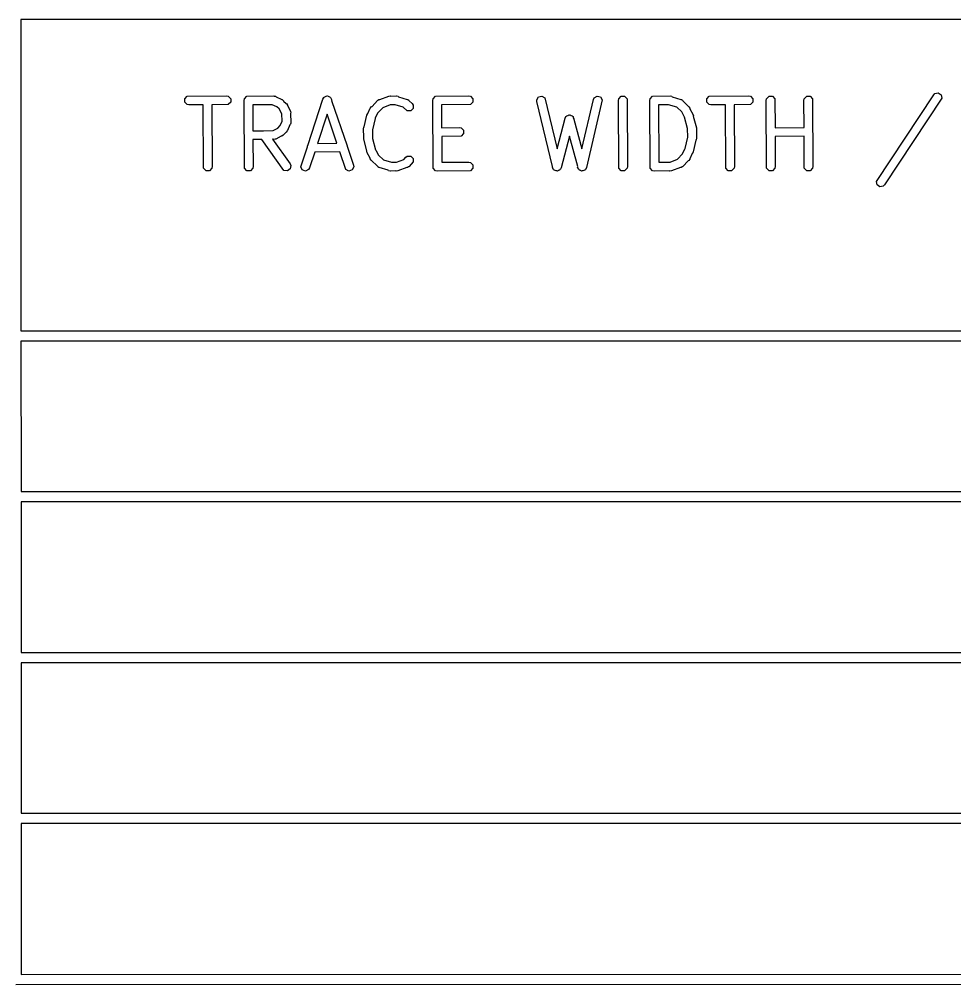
# Model space of a CAD drawing. Extents: x 138 to 258, y -115 to -93.
# Drawn here: x 214.27 to 225.34, y -114.59 to -103.16 of the extents above; entities that cross this region are included whole.
import ezdxf

# ---------------------------------------------------------------- set-up
doc = ezdxf.new("R2010")
doc.units = 0
doc.layers.add('BLACK', color=7, linetype='CONTINUOUS')

msp = doc.modelspace()

# ---------------------------------------------------------------- linework, layer by layer
at = {"layer": 'BLACK', "linetype": 'CONTINUOUS'}
for p, q in [((236.386602, -103.158585), (214.283776, -103.159931)), ((214.283776, -103.159931), (214.284854, -106.847349)), ((225.095199, -104.05315), (225.1099, -104.038419)), ((225.1099, -104.038419), (225.149933, -104.030412)), ((225.149933, -104.030412), (225.1839, -104.053057)), ((216.22401, -104.099579), (216.252878, -104.070711)), ((216.22401, -104.140403), (216.22401, -104.099579)), ((216.252878, -104.169271), (216.22401, -104.140403)), ((216.252878, -104.070711), (216.72033, -104.066651)), ((216.72033, -104.066651), (216.740742, -104.070711)), ((216.740742, -104.070711), (216.76961, -104.099579)), ((216.76961, -104.140403), (216.740742, -104.169271)), ((216.76961, -104.099579), (216.76961, -104.140403)), ((216.927763, -104.119991), (216.931823, -104.099579)), ((216.931823, -104.922723), (216.927763, -104.119991)), ((216.931823, -104.099579), (216.960691, -104.070711)), ((216.960691, -104.070711), (217.27913, -104.066651)), ((217.27913, -104.066651), (217.281749, -104.067172)), ((217.281749, -104.067172), (217.282911, -104.066785)), ((217.282911, -104.066785), (217.285352, -104.067888)), ((217.285352, -104.067888), (217.299542, -104.070711)), ((217.299542, -104.070711), (217.306095, -104.077264)), ((217.306095, -104.077264), (217.374017, -104.107964)), ((217.374017, -104.107964), (217.37405, -104.107965)), ((217.37405, -104.107965), (217.374083, -104.107994)), ((217.374083, -104.107994), (217.377491, -104.109535)), ((217.377491, -104.109535), (217.393932, -104.122295)), ((217.393932, -104.122295), (217.395575, -104.127225)), ((217.395575, -104.127225), (217.425656, -104.154141)), ((217.425656, -104.154141), (217.425839, -104.154202)), ((217.425839, -104.154202), (217.425949, -104.154403)), ((217.425949, -104.154403), (217.428607, -104.156781)), ((217.428607, -104.156781), (217.44017, -104.174086)), ((217.681083, -104.654185), (217.861834, -104.103123)), ((217.861834, -104.103123), (217.872141, -104.085043)), ((217.872141, -104.085043), (217.875706, -104.08326)), ((217.875706, -104.08326), (217.877489, -104.079695)), ((217.877489, -104.079695), (217.893532, -104.074347)), ((217.893532, -104.074347), (217.908656, -104.066785)), ((217.908656, -104.066785), (217.912437, -104.068045)), ((217.912437, -104.068045), (217.916218, -104.066785)), ((217.916218, -104.066785), (217.931341, -104.074347)), ((217.931341, -104.074347), (217.947385, -104.079695)), ((217.947385, -104.079695), (217.949167, -104.08326)), ((217.949167, -104.08326), (217.952733, -104.085043)), ((217.952733, -104.085043), (217.958346, -104.101616)), ((217.958346, -104.101616), (217.965643, -104.11621)), ((217.965643, -104.11621), (217.964484, -104.119741)), ((217.964484, -104.119741), (218.146361, -104.656757)), ((218.442555, -104.189366), (218.508026, -104.119527)), ((218.508026, -104.119527), (218.510247, -104.118042)), ((218.510247, -104.118042), (218.510795, -104.116948)), ((218.510795, -104.116948), (218.513209, -104.116063)), ((218.513209, -104.116063), (218.52533, -104.107965)), ((218.52533, -104.107965), (218.535319, -104.107964)), ((218.535319, -104.107964), (218.640635, -104.069388)), ((218.640635, -104.069388), (218.661284, -104.066785)), ((218.661284, -104.066785), (218.66661, -104.069448)), ((218.66661, -104.069448), (218.728168, -104.066815)), ((218.728168, -104.066815), (218.728229, -104.066785)), ((218.728229, -104.066785), (218.728309, -104.066809)), ((218.728309, -104.066809), (218.73201, -104.066651)), ((218.73201, -104.066651), (218.752422, -104.070711)), ((218.752422, -104.070711), (218.757223, -104.075512)), ((218.757223, -104.075512), (218.860637, -104.106641)), ((218.860637, -104.106641), (218.862959, -104.107964)), ((218.862959, -104.107964), (218.864183, -104.107965)), ((218.864183, -104.107965), (218.86633, -104.109886)), ((218.86633, -104.109886), (218.878718, -104.116948)), ((218.878718, -104.116948), (218.882357, -104.124227)), ((218.882357, -104.124227), (218.91874, -104.156781)), ((218.91874, -104.156781), (218.930303, -104.174086)), ((219.162963, -104.119991), (219.167023, -104.099579)), ((219.167023, -104.922723), (219.162963, -104.119991)), ((219.167023, -104.099579), (219.195891, -104.070711)), ((219.195891, -104.070711), (219.588837, -104.066651)), ((219.588837, -104.066651), (219.609249, -104.070711)), ((219.609249, -104.070711), (219.638117, -104.099579)), ((219.638117, -104.140403), (219.609249, -104.169271)), ((219.638117, -104.099579), (219.638117, -104.140403)), ((220.392995, -104.111548), (220.414392, -104.076779)), ((220.393774, -104.132346), (220.392995, -104.111548)), ((220.580996, -104.901848), (220.393774, -104.132346)), ((220.414392, -104.076779), (220.454106, -104.067323)), ((220.454106, -104.067323), (220.488875, -104.08872)), ((220.488875, -104.08872), (220.635548, -104.691561)), ((220.927965, -104.693161), (221.064334, -104.107636)), ((221.168891, -104.111548), (220.981845, -104.914666)), ((221.064334, -104.107636), (221.073011, -104.08872)), ((221.073011, -104.08872), (221.10778, -104.067323)), ((221.10778, -104.067323), (221.147494, -104.076779)), ((221.147494, -104.076779), (221.168891, -104.111548)), ((221.360909, -104.119991), (221.364969, -104.099579)), ((221.364969, -104.922723), (221.360909, -104.119991)), ((221.364969, -104.099579), (221.393837, -104.070711)), ((221.393837, -104.070711), (221.434661, -104.070711)), ((221.434661, -104.070711), (221.463529, -104.099579)), ((221.463529, -104.099579), (221.467589, -104.902311)), ((221.733442, -104.119991), (221.737502, -104.099579)), ((221.737502, -104.922723), (221.733442, -104.119991)), ((221.737502, -104.099579), (221.76637, -104.070711)), ((221.76637, -104.070711), (221.973049, -104.066651)), ((221.973049, -104.066651), (221.993461, -104.070711)), ((221.993461, -104.070711), (221.998262, -104.075512)), ((221.998262, -104.075512), (222.101676, -104.106641)), ((222.101676, -104.106641), (222.103997, -104.107964)), ((222.103997, -104.107964), (222.105222, -104.107964)), ((222.105222, -104.107964), (222.107122, -104.109745)), ((222.107122, -104.109745), (222.119757, -104.116948)), ((222.119757, -104.116948), (222.124126, -104.125686)), ((222.124126, -104.125686), (222.197033, -104.194034)), ((222.408062, -104.099579), (222.43693, -104.070711)), ((222.408062, -104.140403), (222.408062, -104.099579)), ((222.43693, -104.169271), (222.408062, -104.140403)), ((222.43693, -104.070711), (222.904382, -104.066651)), ((222.904382, -104.066651), (222.924794, -104.070711)), ((222.924794, -104.070711), (222.953662, -104.099579)), ((222.953662, -104.140403), (222.924794, -104.169271)), ((222.953662, -104.099579), (222.953662, -104.140403)), ((223.111815, -104.119991), (223.115875, -104.099579)), ((223.115875, -104.922723), (223.111815, -104.119991)), ((223.115875, -104.099579), (223.144743, -104.070711)), ((223.144743, -104.070711), (223.185567, -104.070711)), ((223.185567, -104.070711), (223.214435, -104.099579)), ((223.214435, -104.099579), (223.21617, -104.442623)), ((223.558855, -104.119991), (223.562915, -104.099579)), ((223.560471, -104.439633), (223.558855, -104.119991)), ((223.562915, -104.099579), (223.591783, -104.070711)), ((223.591783, -104.070711), (223.632607, -104.070711)), ((223.632607, -104.070711), (223.661475, -104.099579)), ((223.661475, -104.099579), (223.665535, -104.902311)), ((224.416695, -105.078226), (225.095199, -104.05315)), ((225.191907, -104.09309), (224.513403, -105.118166)), ((225.1839, -104.053057), (225.191907, -104.09309)), ((216.27329, -104.173331), (216.252878, -104.169271)), ((216.443732, -104.17185), (216.27329, -104.173331)), ((216.44753, -104.922723), (216.443732, -104.17185)), ((216.740742, -104.169271), (216.546451, -104.170958)), ((216.546451, -104.170958), (216.55015, -104.902311)), ((217.25987, -104.169776), (217.030752, -104.172697)), ((217.030752, -104.172697), (217.032304, -104.479584)), ((217.316256, -104.195263), (217.25987, -104.169776)), ((217.344266, -104.220325), (217.316256, -104.195263)), ((217.375025, -104.276261), (217.344266, -104.220325)), ((217.44017, -104.174086), (217.440169, -104.180262)), ((217.440169, -104.180262), (217.475852, -104.245149)), ((217.475852, -104.245149), (217.476557, -104.247726)), ((217.476557, -104.247726), (217.477423, -104.248592)), ((217.477423, -104.248592), (217.477502, -104.251175)), ((217.477502, -104.251175), (217.481349, -104.265222)), ((217.481349, -104.265222), (217.478222, -104.274603)), ((218.391125, -104.274503), (218.394275, -104.272612)), ((218.394275, -104.272612), (218.421957, -104.211373)), ((218.421957, -104.211339), (218.421987, -104.211306)), ((218.421957, -104.211373), (218.421957, -104.211339)), ((218.421987, -104.211306), (218.423529, -104.207896)), ((218.423529, -104.207896), (218.436289, -104.191455)), ((218.436289, -104.191455), (218.442555, -104.189366)), ((218.509243, -104.269158), (218.481692, -104.330113)), ((218.568871, -104.205553), (218.509243, -104.269158)), ((218.657073, -104.173245), (218.568871, -104.205553)), ((218.657503, -104.173331), (218.657073, -104.173245)), ((218.715932, -104.170831), (218.657503, -104.173331)), ((218.8111, -104.199477), (218.715932, -104.170831)), ((218.860609, -104.243777), (218.8111, -104.199477)), ((218.901435, -104.243778), (218.860609, -104.243777)), ((218.930302, -104.214911), (218.901435, -104.243778)), ((218.930303, -104.174086), (218.930302, -104.214911)), ((219.609249, -104.169271), (219.265953, -104.172818)), ((219.265953, -104.172818), (219.267315, -104.442212)), ((221.95518, -104.170022), (221.83643, -104.172355)), ((221.83643, -104.172355), (221.839865, -104.851587)), ((221.956182, -104.170594), (221.95518, -104.170022)), ((222.051802, -104.199376), (221.956182, -104.170594)), ((222.111546, -104.255385), (222.051802, -104.199376)), ((222.111607, -104.255605), (222.111546, -104.255385)), ((222.144651, -104.315696), (222.111607, -104.255605)), ((222.197033, -104.194034), (222.208596, -104.211338)), ((222.208596, -104.211338), (222.208596, -104.217516)), ((222.208596, -104.217516), (222.244278, -104.282404)), ((222.457342, -104.173331), (222.43693, -104.169271)), ((222.627784, -104.17185), (222.457342, -104.173331)), ((222.631582, -104.922723), (222.627784, -104.17185)), ((222.924794, -104.169271), (222.730503, -104.170958)), ((222.730503, -104.170958), (222.734202, -104.902311)), ((217.352869, -104.417892), (217.377689, -104.362981)), ((217.377689, -104.362981), (217.375025, -104.276261)), ((217.480245, -104.386986), (217.477423, -104.401176)), ((217.478222, -104.274603), (217.481483, -104.380764)), ((217.481349, -104.384545), (217.480245, -104.386986)), ((217.481483, -104.380764), (217.480961, -104.383383)), ((217.480961, -104.383383), (217.481349, -104.384545)), ((217.911128, -104.282409), (217.797589, -104.628562)), ((218.027559, -104.626186), (217.911128, -104.282409)), ((218.35118, -104.431128), (218.382236, -104.293321)), ((218.382236, -104.293321), (218.391125, -104.274503)), ((218.47874, -104.333916), (218.448477, -104.468208)), ((218.481692, -104.330113), (218.47874, -104.333916)), ((220.635548, -104.691561), (220.729404, -104.329768)), ((220.729404, -104.329768), (220.738586, -104.311091)), ((220.738586, -104.311091), (220.744879, -104.307447)), ((220.744879, -104.307447), (220.748523, -104.301154)), ((220.748523, -104.301154), (220.761921, -104.297581)), ((220.761921, -104.297581), (220.773918, -104.290636)), ((220.773918, -104.290636), (220.780942, -104.292509)), ((220.780942, -104.292509), (220.787968, -104.290636)), ((220.787968, -104.290636), (220.799966, -104.297582)), ((220.799966, -104.297582), (220.813363, -104.301155)), ((220.813363, -104.301155), (220.817005, -104.307447)), ((220.817005, -104.307447), (220.8233, -104.311091)), ((220.8233, -104.311091), (220.827058, -104.32481)), ((220.827058, -104.32481), (220.833818, -104.336486)), ((220.833818, -104.336486), (220.832085, -104.343163)), ((220.832085, -104.343163), (220.927965, -104.693161)), ((222.144822, -104.319195), (222.144651, -104.315696)), ((222.181217, -104.451574), (222.144822, -104.319195)), ((222.244278, -104.282404), (222.249775, -104.302477)), ((222.249775, -104.302477), (222.248318, -104.306845)), ((222.248318, -104.306845), (222.285569, -104.442334)), ((217.032304, -104.479584), (217.155382, -104.478015)), ((217.155382, -104.478015), (217.155832, -104.477701)), ((217.155832, -104.477701), (217.157465, -104.477989)), ((217.157465, -104.477989), (217.272114, -104.476527)), ((217.272114, -104.476527), (217.327809, -104.4459)), ((217.327809, -104.4459), (217.352869, -104.417892)), ((217.420908, -104.49721), (217.393993, -104.527291)), ((217.425839, -104.495567), (217.420908, -104.49721)), ((217.438599, -104.479125), (217.425839, -104.495567)), ((217.440138, -104.475719), (217.438599, -104.479125)), ((217.44017, -104.475684), (217.440138, -104.475719)), ((217.470869, -104.407729), (217.44017, -104.475649)), ((217.44017, -104.475649), (217.44017, -104.475684)), ((217.477423, -104.401176), (217.470869, -104.407729)), ((218.34339, -104.455271), (218.34745, -104.434859)), ((218.346454, -104.555041), (218.34339, -104.455271)), ((218.34745, -104.434859), (218.35118, -104.431128)), ((218.448477, -104.468208), (218.447122, -104.471075)), ((218.447122, -104.471075), (218.45007, -104.567031)), ((219.267315, -104.442212), (219.477077, -104.439184)), ((219.477077, -104.439184), (219.497489, -104.443244)), ((219.497489, -104.443244), (219.526357, -104.472112)), ((219.526357, -104.472112), (219.526357, -104.512936)), ((222.180482, -104.455271), (222.181217, -104.451574)), ((222.183429, -104.551226), (222.180482, -104.455271)), ((222.286581, -104.463121), (222.284097, -104.46726)), ((222.284097, -104.46726), (222.287162, -104.567031)), ((222.285569, -104.442334), (222.286581, -104.463121)), ((223.21617, -104.442623), (223.560471, -104.439633)), ((217.138459, -104.581111), (217.032825, -104.582458)), ((217.032825, -104.582458), (217.034443, -104.902311)), ((217.399477, -104.947293), (217.138459, -104.581111)), ((217.27218, -104.579406), (217.263554, -104.579516)), ((217.263554, -104.579516), (217.471841, -104.871722)), ((217.282912, -104.582984), (217.27218, -104.579406)), ((217.297136, -104.579088), (217.282912, -104.582984)), ((217.299542, -104.579058), (217.297136, -104.579088)), ((217.300407, -104.578192), (217.299542, -104.579058)), ((217.302985, -104.577487), (217.300407, -104.578192)), ((217.367871, -104.541804), (217.302985, -104.577487)), ((217.37405, -104.541804), (217.367871, -104.541804)), ((217.391354, -104.530241), (217.37405, -104.541804)), ((217.393733, -104.527581), (217.391354, -104.530241)), ((217.393933, -104.527472), (217.393733, -104.527581)), ((217.393993, -104.527291), (217.393933, -104.527472)), ((218.343971, -104.559181), (218.346454, -104.555041)), ((218.344983, -104.579968), (218.343971, -104.559181)), ((218.382233, -104.715457), (218.344983, -104.579968)), ((218.45007, -104.567031), (218.449334, -104.570727)), ((218.449334, -104.570727), (218.48573, -104.703107)), ((219.497489, -104.541804), (219.267836, -104.545119)), ((219.267836, -104.545119), (219.269389, -104.852271)), ((219.526357, -104.512936), (219.497489, -104.541804)), ((220.780265, -104.54292), (220.683468, -104.916055)), ((220.879007, -104.903369), (220.780265, -104.54292)), ((222.151811, -104.688386), (222.182075, -104.554094)), ((222.182075, -104.554094), (222.183429, -104.551226)), ((222.279371, -104.591173), (222.248316, -104.728981)), ((222.283102, -104.587443), (222.279371, -104.591173)), ((222.287162, -104.567031), (222.283102, -104.587443)), ((223.560991, -104.542426), (223.216689, -104.545416)), ((223.216689, -104.545416), (223.218495, -104.902311)), ((223.562915, -104.922723), (223.560991, -104.542426)), ((217.598457, -104.906092), (217.67689, -104.666969)), ((217.67689, -104.658379), (217.681083, -104.654185)), ((217.67689, -104.666969), (217.67689, -104.658379)), ((218.062264, -104.728658), (217.763745, -104.731742)), ((217.797589, -104.628562), (218.027559, -104.626186)), ((218.132914, -104.93726), (218.062264, -104.728658)), ((218.146361, -104.656757), (218.147983, -104.658379)), ((218.147983, -104.658379), (218.147983, -104.661545)), ((218.147983, -104.661545), (218.223813, -104.885444)), ((218.380777, -104.719826), (218.382233, -104.715457)), ((218.386274, -104.739899), (218.380777, -104.719826)), ((218.48573, -104.703107), (218.4859, -104.706604)), ((218.4859, -104.706604), (218.518946, -104.766697)), ((222.121309, -104.753142), (222.14886, -104.69219)), ((222.14886, -104.69219), (222.151811, -104.688386)), ((222.248316, -104.728981), (222.239427, -104.747799)), ((217.763745, -104.731742), (217.702266, -104.919179)), ((218.421957, -104.804785), (218.386274, -104.739899)), ((218.421957, -104.810963), (218.421957, -104.804785)), ((218.43352, -104.828268), (218.421957, -104.810963)), ((218.506424, -104.896614), (218.43352, -104.828268)), ((218.518946, -104.766697), (218.519006, -104.766916)), ((218.519006, -104.766916), (218.57875, -104.822925)), ((218.57875, -104.822925), (218.67358, -104.85147)), ((218.732439, -104.849056), (218.81887, -104.817396)), ((218.81887, -104.817396), (218.843305, -104.790088)), ((218.843305, -104.790088), (218.860609, -104.778525)), ((218.860609, -104.778525), (218.901435, -104.778524)), ((218.901435, -104.778524), (218.930302, -104.807391)), ((218.930302, -104.807391), (218.930303, -104.848216)), ((221.973478, -104.849056), (222.061681, -104.816747)), ((222.061681, -104.816747), (222.121309, -104.753142)), ((222.187997, -104.832936), (222.122526, -104.902775)), ((222.194265, -104.830847), (222.187997, -104.832936)), ((222.207025, -104.814405), (222.194265, -104.830847)), ((222.208565, -104.810996), (222.207025, -104.814405)), ((222.208596, -104.810964), (222.208565, -104.810996)), ((222.236276, -104.749689), (222.208596, -104.810929)), ((222.208596, -104.810929), (222.208596, -104.810964)), ((222.239427, -104.747799), (222.236276, -104.749689)), ((216.476398, -104.951591), (216.44753, -104.922723)), ((216.517222, -104.951591), (216.476398, -104.951591)), ((216.54609, -104.922723), (216.517222, -104.951591)), ((216.55015, -104.902311), (216.54609, -104.922723)), ((216.960691, -104.951591), (216.931823, -104.922723)), ((217.001515, -104.951591), (216.960691, -104.951591)), ((217.030383, -104.922723), (217.001515, -104.951591)), ((217.034443, -104.902311), (217.030383, -104.922723)), ((217.439681, -104.954388), (217.399477, -104.947293)), ((217.473125, -104.930977), (217.439681, -104.954388)), ((217.471841, -104.871722), (217.48022, -104.890773)), ((217.48022, -104.890773), (217.473125, -104.930977)), ((217.616715, -104.942607), (217.598457, -104.906092)), ((217.655444, -104.955517), (217.616715, -104.942607)), ((217.691959, -104.937259), (217.655444, -104.955517)), ((217.702266, -104.919179), (217.691959, -104.937259)), ((218.169429, -104.955517), (218.132914, -104.93726)), ((218.208158, -104.942608), (218.169429, -104.955517)), ((218.226416, -104.906092), (218.208158, -104.942608)), ((218.223813, -104.885444), (218.226416, -104.906092)), ((218.510795, -104.905354), (218.506424, -104.896614)), ((218.523431, -104.912557), (218.510795, -104.905354)), ((218.52533, -104.914337), (218.523431, -104.912557)), ((218.526553, -104.914337), (218.52533, -104.914337)), ((218.528876, -104.915661), (218.526553, -104.914337)), ((218.632289, -104.946789), (218.528876, -104.915661)), ((218.637091, -104.951591), (218.632289, -104.946789)), ((218.657503, -104.955651), (218.637091, -104.951591)), ((218.661203, -104.955492), (218.657503, -104.955651)), ((218.661284, -104.955517), (218.661203, -104.955492)), ((218.661344, -104.955486), (218.661284, -104.955517)), ((218.722902, -104.952853), (218.661344, -104.955486)), ((218.67358, -104.85147), (218.73201, -104.848971)), ((218.728229, -104.955517), (218.722902, -104.952853)), ((218.748877, -104.952914), (218.728229, -104.955517)), ((218.73201, -104.848971), (218.732439, -104.849056)), ((218.854193, -104.914337), (218.748877, -104.952914)), ((218.864183, -104.914337), (218.854193, -104.914337)), ((218.876305, -104.906237), (218.864183, -104.914337)), ((218.878718, -104.905354), (218.876305, -104.906237)), ((218.879264, -104.90426), (218.878718, -104.905354)), ((218.881488, -104.902775), (218.879264, -104.90426)), ((218.930303, -104.848216), (218.881488, -104.902775)), ((219.195891, -104.951591), (219.167023, -104.922723)), ((219.216303, -104.955651), (219.195891, -104.951591)), ((219.609249, -104.951591), (219.216303, -104.955651)), ((219.269389, -104.852271), (219.588837, -104.848971)), ((219.588837, -104.848971), (219.609249, -104.853031)), ((219.609249, -104.853031), (219.638117, -104.881899)), ((219.638117, -104.922723), (219.609249, -104.951591)), ((219.638117, -104.881899), (219.638117, -104.922723)), ((220.579054, -104.909336), (220.580996, -104.901848)), ((220.585546, -104.92055), (220.579054, -104.909336)), ((220.588717, -104.933582), (220.585546, -104.92055)), ((220.595511, -104.937763), (220.588717, -104.933582)), ((220.599509, -104.944668), (220.595511, -104.937763)), ((220.612253, -104.948066), (220.599509, -104.944668)), ((220.623486, -104.954979), (220.612253, -104.948066)), ((220.631247, -104.953131), (220.623486, -104.954979)), ((220.638954, -104.955186), (220.631247, -104.953131)), ((220.650367, -104.948578), (220.638954, -104.955186)), ((220.6632, -104.945523), (220.650367, -104.948578)), ((220.667381, -104.938728), (220.6632, -104.945523)), ((220.674286, -104.934731), (220.667381, -104.938728)), ((220.683468, -104.916055), (220.674286, -104.934731)), ((220.877288, -104.910754), (220.879007, -104.903369)), ((220.884033, -104.921714), (220.877288, -104.910754)), ((220.887599, -104.934731), (220.884033, -104.921714)), ((220.894503, -104.938728), (220.887599, -104.934731)), ((220.898685, -104.945523), (220.894503, -104.938728)), ((220.911517, -104.948578), (220.898685, -104.945523)), ((220.922931, -104.955186), (220.911517, -104.948578)), ((220.930637, -104.953131), (220.922931, -104.955186)), ((220.938399, -104.954979), (220.930637, -104.953131)), ((220.949631, -104.948066), (220.938399, -104.954979)), ((220.962376, -104.944668), (220.949631, -104.948066)), ((220.966373, -104.937763), (220.962376, -104.944668)), ((220.973168, -104.933582), (220.966373, -104.937763)), ((220.981845, -104.914666), (220.973168, -104.933582)), ((221.393837, -104.951591), (221.364969, -104.922723)), ((221.434661, -104.951591), (221.393837, -104.951591)), ((221.463529, -104.922723), (221.434661, -104.951591)), ((221.467589, -104.902311), (221.463529, -104.922723)), ((221.76637, -104.951591), (221.737502, -104.922723)), ((221.786782, -104.955651), (221.76637, -104.951591)), ((221.962627, -104.952196), (221.786782, -104.955651)), ((221.839865, -104.851587), (221.973049, -104.848971)), ((221.969268, -104.955517), (221.962627, -104.952196)), ((221.989916, -104.952914), (221.969268, -104.955517)), ((221.973049, -104.848971), (221.973478, -104.849056)), ((222.09523, -104.914338), (221.989916, -104.952914)), ((222.105222, -104.914338), (222.09523, -104.914338)), ((222.117343, -104.906238), (222.105222, -104.914338)), ((222.119757, -104.905354), (222.117343, -104.906238)), ((222.120304, -104.904259), (222.119757, -104.905354)), ((222.122526, -104.902775), (222.120304, -104.904259)), ((222.66045, -104.951591), (222.631582, -104.922723)), ((222.701274, -104.951591), (222.66045, -104.951591)), ((222.730142, -104.922723), (222.701274, -104.951591)), ((222.734202, -104.902311), (222.730142, -104.922723)), ((223.144743, -104.951591), (223.115875, -104.922723)), ((223.185567, -104.951591), (223.144743, -104.951591)), ((223.214435, -104.922723), (223.185567, -104.951591)), ((223.218495, -104.902311), (223.214435, -104.922723)), ((223.591783, -104.951591), (223.562915, -104.922723)), ((223.632607, -104.951591), (223.591783, -104.951591)), ((223.661475, -104.922723), (223.632607, -104.951591)), ((223.665535, -104.902311), (223.661475, -104.922723)), ((224.424702, -105.118259), (224.416695, -105.078226)), ((224.458669, -105.140904), (224.424702, -105.118259)), ((224.498702, -105.132897), (224.458669, -105.140904)), ((224.513403, -105.118166), (224.498702, -105.132897)), ((214.284854, -106.847349), (236.38768, -106.846213)), ((236.387716, -106.96838), (214.28489, -106.969517)), ((214.28489, -106.969517), (214.285411, -108.752349)), ((214.285411, -108.752349), (236.388237, -108.751213)), ((236.388273, -108.87338), (214.285446, -108.874517)), ((214.285446, -108.874517), (214.285968, -110.657349)), ((214.285968, -110.657349), (236.388794, -110.656213)), ((236.38883, -110.77838), (214.286003, -110.779517)), ((214.286003, -110.779517), (214.286525, -112.562349)), ((214.286525, -112.562349), (236.389351, -112.561213)), ((236.389387, -112.68338), (214.28656, -112.684517)), ((214.28656, -112.684517), (214.287082, -114.469914)), ((214.287082, -114.469914), (236.389908, -114.465112)), ((236.424353, -114.587276), (214.2236, -114.5921))]:
    msp.add_line(p, q, dxfattribs=at)

doc.saveas('drawing.dxf')
